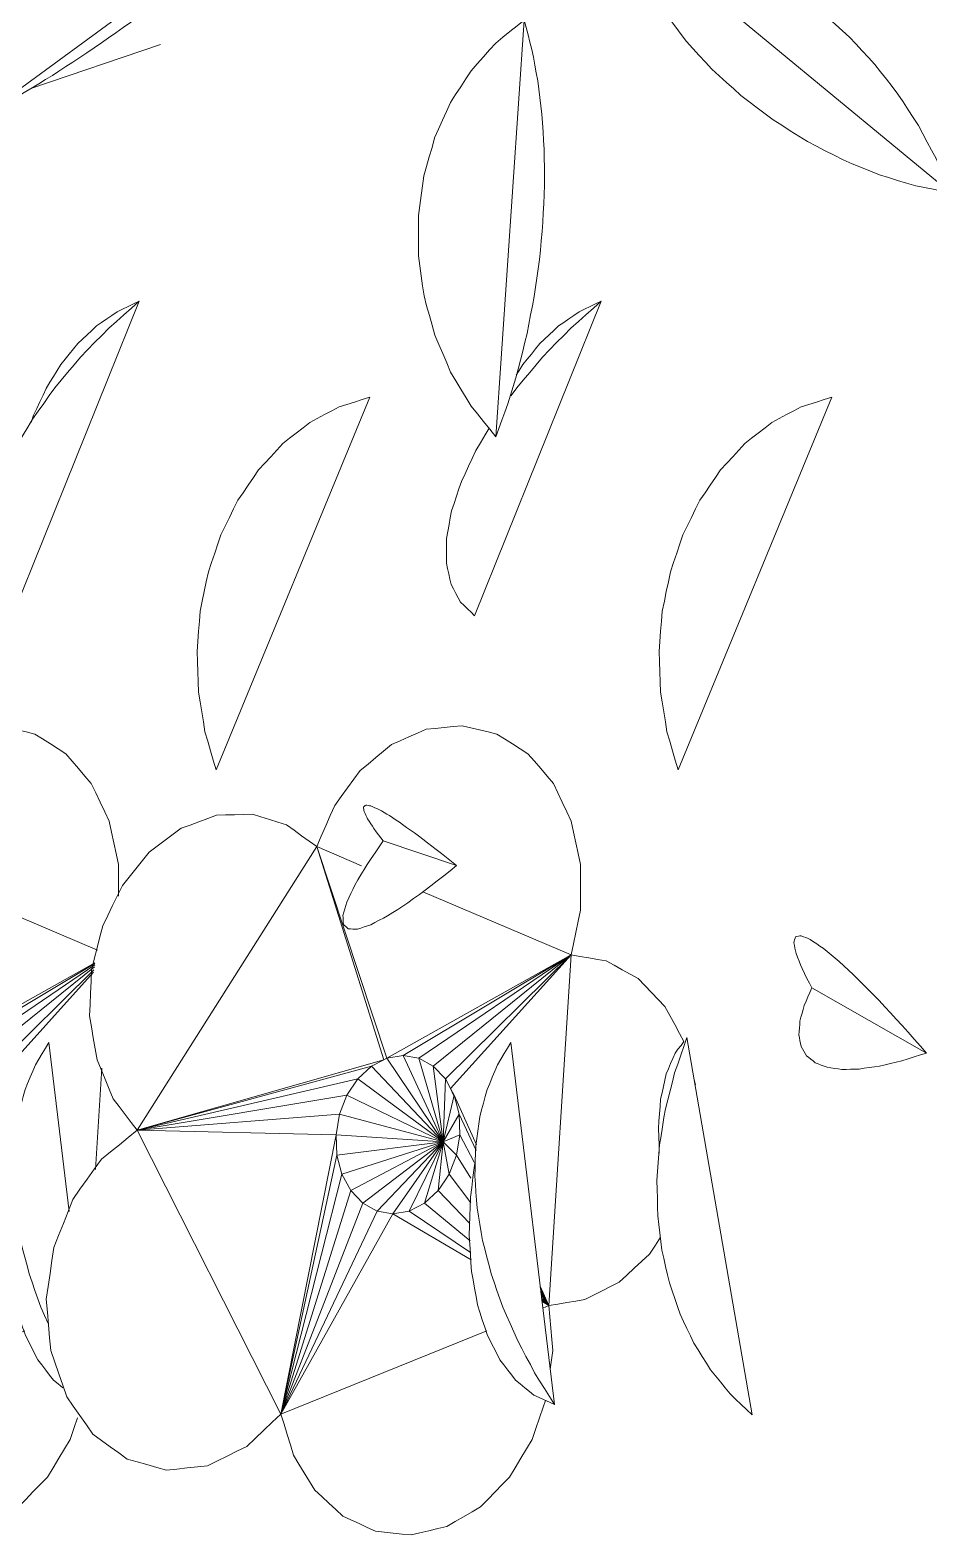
# Model space of a CAD drawing. Header units: metres. Extents: x 10.2 to 20.8, y -0.2 to 6.6.
# Drawn here: x 14.7625 to 14.8818, y 0.2249 to 0.4246 of the extents above; entities that cross this region are included whole.
import ezdxf

# ---------------------------------------------------------------- set-up
doc = ezdxf.new("R2010")
doc.units = ezdxf.units.M
doc.layers.add('Importações nas famílias', color=250, linetype='Continuous', lineweight=5)
doc.layers.add('Vegetação', color=7, linetype='Continuous', lineweight=5)

# ---------------------------------------------------------------- blocks, each defined once
blk = doc.blocks.new('Planta_pergolado_12200 - plantas pergolado_skp_Component_12-V2782-Corte 3')
at = {"layer": 'Importações nas famílias'}
blk.add_line((14.88471, 0.40305), (14.84239, 0.43802), dxfattribs=at)
at = {"layer": 'Importações nas famílias', "flags": 128}
for points in [[(14.84239, 0.43802), (14.84259, 0.43713), (14.84278, 0.43623), (14.84297, 0.43534), (14.84317, 0.43445)], [(14.84676, 0.43734), (14.84567, 0.43751), (14.84458, 0.43768), (14.84349, 0.43785), (14.84239, 0.43802)], [(14.85112, 0.43618), (14.85003, 0.43647), (14.84894, 0.43676), (14.84785, 0.43705), (14.84676, 0.43734)], [(14.85544, 0.43455), (14.85436, 0.43496), (14.85328, 0.43537), (14.8522, 0.43577), (14.85112, 0.43618)], [(14.84317, 0.43445), (14.84354, 0.43352), (14.84391, 0.43258), (14.84429, 0.43165), (14.84466, 0.43072)], [(14.85965, 0.43246), (14.8586, 0.43298), (14.85755, 0.4335), (14.85649, 0.43403), (14.85544, 0.43455)], [(14.86373, 0.42994), (14.86271, 0.43057), (14.86169, 0.4312), (14.86067, 0.43183), (14.85965, 0.43246)], [(14.84466, 0.43072), (14.8452, 0.42977), (14.84575, 0.42882), (14.84629, 0.42787), (14.84683, 0.42691)], [(14.86761, 0.42701), (14.86664, 0.42774), (14.86567, 0.42847), (14.8647, 0.42921), (14.86373, 0.42994)], [(14.84683, 0.42691), (14.84753, 0.42597), (14.84824, 0.42502), (14.84894, 0.42407), (14.84964, 0.42313)], [(14.87126, 0.42371), (14.87035, 0.42454), (14.86943, 0.42536), (14.86852, 0.42619), (14.86761, 0.42701)], [(14.87463, 0.42008), (14.87379, 0.42099), (14.87295, 0.4219), (14.8721, 0.42281), (14.87126, 0.42371)], [(14.84964, 0.42313), (14.85048, 0.4222), (14.85133, 0.42128), (14.85217, 0.42036), (14.85302, 0.41944)], [(14.85302, 0.41944), (14.85398, 0.41857), (14.85495, 0.4177), (14.85591, 0.41682), (14.85688, 0.41595)], [(14.8777, 0.41615), (14.87693, 0.41713), (14.87617, 0.41812), (14.8754, 0.4191), (14.87463, 0.42008)], [(14.85688, 0.41595), (14.85794, 0.41514), (14.85901, 0.41434), (14.86007, 0.41353), (14.86114, 0.41273)], [(14.88042, 0.41197), (14.87974, 0.41302), (14.87906, 0.41406), (14.87838, 0.41511), (14.8777, 0.41615)], [(14.86114, 0.41273), (14.86228, 0.41201), (14.86342, 0.41129), (14.86456, 0.41058), (14.8657, 0.40986)], [(14.88276, 0.40759), (14.88218, 0.40869), (14.88159, 0.40978), (14.88101, 0.41088), (14.88042, 0.41197)], [(14.8657, 0.40986), (14.86688, 0.40924), (14.86807, 0.40863), (14.86926, 0.40802), (14.87044, 0.4074)], [(14.88471, 0.40305), (14.88422, 0.40419), (14.88374, 0.40532), (14.88325, 0.40646), (14.88276, 0.40759)], [(14.87044, 0.4074), (14.87165, 0.40691), (14.87286, 0.40641), (14.87406, 0.40592), (14.87527, 0.40542)], [(14.87527, 0.40542), (14.87647, 0.40506), (14.87767, 0.40469), (14.87886, 0.40433), (14.88006, 0.40396)], [(14.88006, 0.40396), (14.88122, 0.40373), (14.88239, 0.40351), (14.88355, 0.40328), (14.88471, 0.40305)]]:
    blk.add_lwpolyline(points, dxfattribs=at)
blk = doc.blocks.new('Planta_pergolado_12200 - plantas pergolado_skp_Component_12-V2783-Corte 3')
at = {"layer": 'Importações nas famílias'}
blk.add_line((14.82437, 0.37067), (14.82811, 0.42596), dxfattribs=at)
at = {"layer": 'Importações nas famílias', "flags": 128}
for points in [[(14.82811, 0.42596), (14.82716, 0.4252), (14.82622, 0.42444), (14.82528, 0.42368), (14.82434, 0.42292)], [(14.82913, 0.42208), (14.82887, 0.42305), (14.82862, 0.42402), (14.82836, 0.42499), (14.82811, 0.42596)], [(14.82434, 0.42292), (14.82352, 0.422), (14.8227, 0.42108), (14.82188, 0.42016), (14.82106, 0.41924)], [(14.82992, 0.41791), (14.82972, 0.41895), (14.82952, 0.41999), (14.82933, 0.42104), (14.82913, 0.42208)], [(14.82106, 0.41924), (14.82038, 0.41818), (14.8197, 0.41712), (14.81901, 0.41607), (14.81833, 0.41501)], [(14.83047, 0.41347), (14.83033, 0.41458), (14.83019, 0.41569), (14.83006, 0.4168), (14.82992, 0.41791)], [(14.81833, 0.41501), (14.81781, 0.41384), (14.81728, 0.41267), (14.81676, 0.4115), (14.81623, 0.41032)], [(14.83076, 0.40883), (14.83069, 0.40999), (14.83061, 0.41115), (14.83054, 0.41231), (14.83047, 0.41347)], [(14.81623, 0.41032), (14.81588, 0.40907), (14.81552, 0.40781), (14.81516, 0.40655), (14.81481, 0.4053)], [(14.83081, 0.40404), (14.8308, 0.40524), (14.83079, 0.40644), (14.83078, 0.40764), (14.83076, 0.40883)], [(14.81481, 0.4053), (14.81463, 0.40398), (14.81445, 0.40267), (14.81427, 0.40135), (14.81409, 0.40004)], [(14.8306, 0.39914), (14.83065, 0.40037), (14.83071, 0.40159), (14.83076, 0.40282), (14.83081, 0.40404)], [(14.81409, 0.40004), (14.81409, 0.3987), (14.81409, 0.39736), (14.81409, 0.39602), (14.81409, 0.39468)], [(14.83014, 0.3942), (14.83026, 0.39544), (14.83037, 0.39667), (14.83049, 0.39791), (14.8306, 0.39914)], [(14.81409, 0.39468), (14.81427, 0.39335), (14.81445, 0.39201), (14.81463, 0.39068), (14.81482, 0.38935)], [(14.82944, 0.38926), (14.82962, 0.3905), (14.82979, 0.39173), (14.82997, 0.39297), (14.83014, 0.3942)], [(14.81482, 0.38935), (14.81517, 0.38805), (14.81553, 0.38675), (14.81589, 0.38546), (14.81625, 0.38416)], [(14.8285, 0.38439), (14.82873, 0.38561), (14.82897, 0.38683), (14.82921, 0.38804), (14.82944, 0.38926)], [(14.81625, 0.38416), (14.81677, 0.38293), (14.8173, 0.3817), (14.81783, 0.38047), (14.81835, 0.37924)], [(14.82733, 0.37963), (14.82762, 0.38082), (14.82792, 0.38201), (14.82821, 0.3832), (14.8285, 0.38439)], [(14.82595, 0.37504), (14.82629, 0.37619), (14.82664, 0.37733), (14.82699, 0.37848), (14.82733, 0.37963)], [(14.81835, 0.37924), (14.81903, 0.37811), (14.81972, 0.37698), (14.8204, 0.37584), (14.82108, 0.37471)], [(14.82108, 0.37471), (14.8219, 0.3737), (14.82272, 0.37269), (14.82355, 0.37168), (14.82437, 0.37067)], [(14.82437, 0.37067), (14.82476, 0.37176), (14.82516, 0.37286), (14.82555, 0.37395), (14.82595, 0.37504)]]:
    blk.add_lwpolyline(points, dxfattribs=at)
blk = doc.blocks.new('Planta_pergolado_12200 - plantas pergolado_skp_Component_12-V2786-Corte 3')
at = {"layer": 'Importações nas famílias'}
blk.add_line((14.7564, 0.41332), (14.79625, 0.44252), dxfattribs=at)
at = {"layer": 'Importações nas famílias', "flags": 128}
for points in [[(14.77689, 0.44401), (14.77567, 0.44349), (14.77445, 0.44297)], [(14.77445, 0.44297), (14.77333, 0.44227), (14.77221, 0.44158), (14.77109, 0.44088), (14.76996, 0.44019)], [(14.79337, 0.43934), (14.79428, 0.44013), (14.79519, 0.44092), (14.79611, 0.44171)], [(14.76996, 0.44019), (14.76897, 0.43933), (14.76797, 0.43848), (14.76698, 0.43762), (14.76598, 0.43677)], [(14.78958, 0.43618), (14.79053, 0.43697), (14.79147, 0.43776), (14.79242, 0.43855), (14.79337, 0.43934)], [(14.76598, 0.43677), (14.76514, 0.43577), (14.76429, 0.43478), (14.76345, 0.43378), (14.7626, 0.43279)], [(14.7857, 0.43306), (14.78667, 0.43384), (14.78764, 0.43462), (14.78861, 0.4354), (14.78958, 0.43618)], [(14.7626, 0.43279), (14.76193, 0.43168), (14.76125, 0.43057), (14.76057, 0.42946), (14.7599, 0.42835)], [(14.78176, 0.43001), (14.78275, 0.43077), (14.78373, 0.43154), (14.78471, 0.4323), (14.7857, 0.43306)], [(14.77782, 0.42707), (14.77881, 0.4278), (14.77979, 0.42854), (14.78078, 0.42927), (14.78176, 0.43001)], [(14.7599, 0.42835), (14.75941, 0.42715), (14.75892, 0.42595), (14.75843, 0.42474), (14.75793, 0.42354)], [(14.77391, 0.42426), (14.77489, 0.42496), (14.77587, 0.42566), (14.77684, 0.42636), (14.77782, 0.42707)], [(14.75793, 0.42354), (14.75764, 0.42228), (14.75735, 0.42102), (14.75705, 0.41976), (14.75676, 0.41849)], [(14.77009, 0.42162), (14.77104, 0.42228), (14.772, 0.42294), (14.77296, 0.4236), (14.77391, 0.42426)], [(14.76638, 0.41918), (14.76731, 0.41979), (14.76823, 0.4204), (14.76916, 0.42101), (14.77009, 0.42162)], [(14.75676, 0.41849), (14.75667, 0.4172), (14.75658, 0.41591), (14.75649, 0.41461), (14.7564, 0.41332)], [(14.76284, 0.41697), (14.76372, 0.41752), (14.76461, 0.41808), (14.7655, 0.41863), (14.76638, 0.41918)], [(14.7595, 0.41501), (14.76033, 0.4155), (14.76117, 0.41599), (14.762, 0.41648), (14.76284, 0.41697)], [(14.7564, 0.41332), (14.75717, 0.41374), (14.75795, 0.41416), (14.75872, 0.41459), (14.7595, 0.41501)]]:
    blk.add_lwpolyline(points, dxfattribs=at)
blk = doc.blocks.new('Planta_pergolado_12200 - plantas pergolado_skp_Component_16-V2788-Corte 3')
for name in ['Planta_pergolado_12200 - plantas pergolado_skp_Component_12-V2786-Corte 3', 'Planta_pergolado_12200 - plantas pergolado_skp_Component_12-V2782-Corte 3', 'Planta_pergolado_12200 - plantas pergolado_skp_Component_12-V2783-Corte 3']:
    blk.add_blockref(name, (0, 0))
blk = doc.blocks.new('Planta_pergolado_12200 - plantas pergolado_skp_Component_12-V2789-Corte 3')
at = {"layer": 'Importações nas famílias'}
blk.add_line((14.86893, 0.37591), (14.84853, 0.32646), dxfattribs=at)
at = {"layer": 'Importações nas famílias', "flags": 128}
for points in [[(14.86485, 0.37463), (14.86587, 0.37495), (14.86689, 0.37527), (14.86791, 0.37559), (14.86893, 0.37591)], [(14.86098, 0.37256), (14.86195, 0.37308), (14.86292, 0.3736), (14.86388, 0.37411), (14.86485, 0.37463)], [(14.85739, 0.36976), (14.85829, 0.37046), (14.85918, 0.37116), (14.86008, 0.37186), (14.86098, 0.37256)], [(14.85418, 0.36629), (14.85499, 0.36716), (14.85579, 0.36802), (14.85659, 0.36889), (14.85739, 0.36976)], [(14.85143, 0.36223), (14.85211, 0.36324), (14.8528, 0.36426), (14.85349, 0.36527), (14.85418, 0.36629)], [(14.84918, 0.35767), (14.84974, 0.35881), (14.8503, 0.35995), (14.85086, 0.36109), (14.85143, 0.36223)], [(14.84751, 0.35274), (14.84793, 0.35397), (14.84835, 0.35521), (14.84876, 0.35644), (14.84918, 0.35767)], [(14.84644, 0.34753), (14.84671, 0.34883), (14.84697, 0.35013), (14.84724, 0.35143), (14.84751, 0.35274)], [(14.84601, 0.34217), (14.84612, 0.34351), (14.84622, 0.34485), (14.84633, 0.34619), (14.84644, 0.34753)], [(14.84622, 0.33679), (14.84616, 0.33813), (14.84611, 0.33948), (14.84606, 0.34082), (14.84601, 0.34217)], [(14.84706, 0.33151), (14.84685, 0.33283), (14.84664, 0.33415), (14.84643, 0.33547), (14.84622, 0.33679)], [(14.84853, 0.32646), (14.84816, 0.32773), (14.84779, 0.32899), (14.84743, 0.33025), (14.84706, 0.33151)]]:
    blk.add_lwpolyline(points, dxfattribs=at)
blk = doc.blocks.new('Planta_pergolado_12200 - plantas pergolado_skp_Component_12-V2790-Corte 3')
at = {"layer": 'Importações nas famílias'}
blk.add_line((14.83832, 0.38864), (14.82153, 0.34692), dxfattribs=at)
at = {"layer": 'Importações nas famílias', "flags": 128}
for points in [[(14.8343, 0.38509), (14.83531, 0.38597), (14.83631, 0.38686), (14.83732, 0.38775), (14.83832, 0.38864)], [(14.83832, 0.38864), (14.83759, 0.38829), (14.83686, 0.38795), (14.83613, 0.3876), (14.8354, 0.38725)], [(14.8354, 0.38725), (14.83471, 0.38678), (14.83403, 0.38631), (14.83335, 0.38585), (14.83267, 0.38538)], [(14.83267, 0.38538), (14.83205, 0.38479), (14.83142, 0.38421), (14.8308, 0.38362), (14.83018, 0.38304)], [(14.83055, 0.38123), (14.83148, 0.3822), (14.83242, 0.38316), (14.83336, 0.38412), (14.8343, 0.38509)], [(14.83018, 0.38304), (14.82962, 0.38235), (14.82906, 0.38165), (14.8285, 0.38096), (14.82794, 0.38027)], [(14.82794, 0.38027), (14.82745, 0.37947), (14.82705, 0.37883)], [(14.82714, 0.37717), (14.82799, 0.37819), (14.82884, 0.3792), (14.82969, 0.38022), (14.83055, 0.38123)], [(14.82636, 0.37608), (14.8264, 0.37613), (14.82714, 0.37717)], [(14.8217, 0.36883), (14.82232, 0.36987), (14.82293, 0.37092), (14.82345, 0.3718)], [(14.81978, 0.36473), (14.82026, 0.36575), (14.82074, 0.36678), (14.82122, 0.3678), (14.8217, 0.36883)], [(14.81848, 0.36082), (14.8188, 0.3618), (14.81913, 0.36277), (14.81946, 0.36375), (14.81978, 0.36473)], [(14.8178, 0.35718), (14.81797, 0.35809), (14.81814, 0.359), (14.81831, 0.35991), (14.81848, 0.36082)], [(14.81778, 0.3539), (14.81778, 0.35472), (14.81779, 0.35554), (14.81779, 0.35636), (14.8178, 0.35718)], [(14.8184, 0.35105), (14.81825, 0.35176), (14.81809, 0.35247), (14.81793, 0.35319), (14.81778, 0.3539)], [(14.81967, 0.34871), (14.81935, 0.34929), (14.81903, 0.34988), (14.81872, 0.35047), (14.8184, 0.35105)], [(14.82153, 0.34692), (14.82107, 0.34737), (14.8206, 0.34782), (14.82013, 0.34826), (14.81967, 0.34871)]]:
    blk.add_lwpolyline(points, dxfattribs=at)
blk = doc.blocks.new('Planta_pergolado_12200 - plantas pergolado_skp_Component_12-V2791-Corte 3')
at = {"layer": 'Importações nas famílias'}
blk.add_line((14.8815, 0.28888), (14.86627, 0.29751), dxfattribs=at)
at = {"layer": 'Importações nas famílias', "flags": 128}
for points in [[(14.86389, 0.30351), (14.86395, 0.30371), (14.864, 0.30391), (14.86406, 0.30411), (14.86412, 0.3043)], [(14.86412, 0.3043), (14.8643, 0.30434), (14.86449, 0.30438), (14.86467, 0.30441), (14.86485, 0.30445)], [(14.86485, 0.30445), (14.86516, 0.30432), (14.86547, 0.30419), (14.86578, 0.30407), (14.86608, 0.30394)], [(14.86608, 0.30394), (14.86651, 0.30365), (14.86693, 0.30337), (14.86735, 0.30308), (14.86778, 0.30279)], [(14.86418, 0.30209), (14.86411, 0.30245), (14.86404, 0.3028), (14.86396, 0.30316), (14.86389, 0.30351)], [(14.86498, 0.30008), (14.86478, 0.30058), (14.86458, 0.30108), (14.86438, 0.30159), (14.86418, 0.30209)], [(14.86778, 0.30279), (14.86831, 0.30235), (14.86884, 0.30191), (14.86937, 0.30147), (14.8699, 0.30103)], [(14.86627, 0.29751), (14.86595, 0.29815), (14.86562, 0.29879), (14.8653, 0.29943), (14.86498, 0.30008)], [(14.8699, 0.30103), (14.87052, 0.30045), (14.87114, 0.29987), (14.87177, 0.29928), (14.87239, 0.2987)], [(14.87239, 0.2987), (14.87309, 0.29799), (14.87379, 0.29728), (14.8745, 0.29656), (14.8752, 0.29585)], [(14.86527, 0.29519), (14.86552, 0.29577), (14.86577, 0.29635), (14.86602, 0.29693), (14.86627, 0.29751)], [(14.8752, 0.29585), (14.87596, 0.29503), (14.87673, 0.2942), (14.87749, 0.29338), (14.87826, 0.29255)], [(14.8647, 0.29311), (14.86484, 0.29363), (14.86499, 0.29415), (14.86513, 0.29467), (14.86527, 0.29519)], [(14.86456, 0.29129), (14.8646, 0.29175), (14.86463, 0.2922), (14.86467, 0.29266), (14.8647, 0.29311)], [(14.87826, 0.29255), (14.87907, 0.29164), (14.87988, 0.29072), (14.88069, 0.2898), (14.8815, 0.28888)], [(14.86486, 0.28975), (14.86478, 0.29014), (14.86471, 0.29052), (14.86464, 0.29091), (14.86456, 0.29129)], [(14.86559, 0.28851), (14.8654, 0.28882), (14.86522, 0.28913), (14.86504, 0.28944), (14.86486, 0.28975)], [(14.86674, 0.28758), (14.86645, 0.28782), (14.86616, 0.28805), (14.86587, 0.28828), (14.86559, 0.28851)], [(14.87823, 0.28785), (14.87748, 0.28767), (14.87674, 0.2875), (14.87599, 0.28732), (14.87525, 0.28714)], [(14.8815, 0.28888), (14.88068, 0.28863), (14.87987, 0.28837), (14.87905, 0.28811), (14.87823, 0.28785)], [(14.8683, 0.28698), (14.86791, 0.28713), (14.86752, 0.28728), (14.86713, 0.28743), (14.86674, 0.28758)], [(14.87025, 0.2867), (14.86976, 0.28677), (14.86927, 0.28684), (14.86879, 0.28691), (14.8683, 0.28698)], [(14.87258, 0.28675), (14.87199, 0.28674), (14.87141, 0.28673), (14.87083, 0.28671), (14.87025, 0.2867)], [(14.87525, 0.28714), (14.87458, 0.28704), (14.87391, 0.28695), (14.87324, 0.28685), (14.87258, 0.28675)]]:
    blk.add_lwpolyline(points, dxfattribs=at)
blk = doc.blocks.new('Planta_pergolado_12200 - plantas pergolado_skp_Component_12-V2792-Corte 3')
at = {"layer": 'Importações nas famílias'}
blk.add_line((14.83213, 0.24225), (14.82633, 0.29029), dxfattribs=at)
at = {"layer": 'Importações nas famílias', "flags": 128}
for points in [[(14.82456, 0.28732), (14.825, 0.28806), (14.82544, 0.2888), (14.82589, 0.28954), (14.82633, 0.29029)], [(14.82319, 0.28402), (14.82353, 0.28485), (14.82387, 0.28567), (14.82422, 0.28649), (14.82456, 0.28732)], [(14.82222, 0.28043), (14.82246, 0.28133), (14.82271, 0.28223), (14.82295, 0.28312), (14.82319, 0.28402)], [(14.82168, 0.27659), (14.82181, 0.27755), (14.82195, 0.27851), (14.82209, 0.27947), (14.82222, 0.28043)], [(14.82156, 0.27254), (14.82159, 0.27355), (14.82162, 0.27456), (14.82165, 0.27558), (14.82168, 0.27659)], [(14.82159, 0.27456), (14.82148, 0.27366), (14.82131, 0.27236), (14.82115, 0.27105), (14.82098, 0.26975)], [(14.82186, 0.26832), (14.82178, 0.26937), (14.82171, 0.27043), (14.82163, 0.27148), (14.82156, 0.27254)], [(14.82098, 0.26975), (14.82094, 0.26848), (14.8209, 0.26721), (14.82085, 0.26595), (14.82081, 0.26468)], [(14.82259, 0.26399), (14.82241, 0.26507), (14.82222, 0.26615), (14.82204, 0.26724), (14.82186, 0.26832)], [(14.82081, 0.26468), (14.82089, 0.26348), (14.82097, 0.26228), (14.82105, 0.26108), (14.82113, 0.25988)], [(14.82373, 0.25958), (14.82345, 0.26068), (14.82316, 0.26178), (14.82287, 0.26288), (14.82259, 0.26399)], [(14.82113, 0.25988), (14.82133, 0.25877), (14.82152, 0.25767), (14.82172, 0.25656), (14.82192, 0.25546)], [(14.82528, 0.25516), (14.82489, 0.25626), (14.8245, 0.25737), (14.82412, 0.25847), (14.82373, 0.25958)], [(14.82192, 0.25546), (14.82224, 0.25447), (14.82255, 0.25349), (14.82287, 0.2525), (14.82319, 0.25152)], [(14.82721, 0.25076), (14.82672, 0.25186), (14.82624, 0.25296), (14.82576, 0.25406), (14.82528, 0.25516)], [(14.82319, 0.25152), (14.82361, 0.25068), (14.82403, 0.24984), (14.82446, 0.249), (14.82488, 0.24816)], [(14.8295, 0.24644), (14.82893, 0.24752), (14.82835, 0.2486), (14.82778, 0.24968), (14.82721, 0.25076)], [(14.82488, 0.24816), (14.8254, 0.24748), (14.82593, 0.24681), (14.82645, 0.24613), (14.82697, 0.24545)], [(14.83213, 0.24225), (14.83147, 0.24329), (14.83082, 0.24434), (14.83016, 0.24539), (14.8295, 0.24644)], [(14.82697, 0.24545), (14.82758, 0.24496), (14.82819, 0.24446), (14.8288, 0.24396), (14.82941, 0.24347)], [(14.82941, 0.24347), (14.83009, 0.24316), (14.83077, 0.24286), (14.83145, 0.24255), (14.83213, 0.24225)]]:
    blk.add_lwpolyline(points, dxfattribs=at)
blk = doc.blocks.new('Planta_pergolado_12200 - plantas pergolado_skp_Component_12-V2793-Corte 3')
at = {"layer": 'Importações nas famílias'}
blk.add_line((14.85835, 0.24086), (14.8497, 0.29093), dxfattribs=at)
at = {"layer": 'Importações nas famílias', "flags": 128}
for points in [[(14.84807, 0.28625), (14.84848, 0.28742), (14.84889, 0.28859), (14.8493, 0.28976), (14.8497, 0.29093)], [(14.84931, 0.29041), (14.84892, 0.28989), (14.84852, 0.28937), (14.84813, 0.28886)], [(14.84813, 0.28886), (14.84783, 0.28817), (14.84754, 0.28748), (14.84725, 0.2868), (14.84695, 0.28611)], [(14.84695, 0.28611), (14.84677, 0.28527), (14.84658, 0.28443), (14.8464, 0.28359), (14.84621, 0.28274)], [(14.84686, 0.28149), (14.84716, 0.28268), (14.84746, 0.28387), (14.84777, 0.28506), (14.84807, 0.28625)], [(14.84621, 0.28274), (14.84614, 0.28177), (14.84606, 0.28079), (14.84599, 0.27982), (14.84592, 0.27884)], [(14.84607, 0.27671), (14.84627, 0.27791), (14.84646, 0.2791), (14.84666, 0.2803), (14.84686, 0.28149)], [(14.84592, 0.27884), (14.84596, 0.27776), (14.846, 0.27667), (14.84604, 0.27558)], [(14.84573, 0.27195), (14.84582, 0.27314), (14.8459, 0.27433), (14.84599, 0.27552), (14.84607, 0.27671)], [(14.84584, 0.26727), (14.84581, 0.26844), (14.84579, 0.26961), (14.84576, 0.27078), (14.84573, 0.27195)], [(14.84639, 0.26273), (14.84625, 0.26386), (14.84612, 0.265), (14.84598, 0.26614), (14.84584, 0.26727)], [(14.84738, 0.25836), (14.84713, 0.25945), (14.84688, 0.26054), (14.84664, 0.26164), (14.84639, 0.26273)], [(14.8488, 0.25423), (14.84844, 0.25526), (14.84809, 0.25629), (14.84773, 0.25733), (14.84738, 0.25836)], [(14.85062, 0.25037), (14.85017, 0.25133), (14.84971, 0.2523), (14.84925, 0.25326), (14.8488, 0.25423)], [(14.85284, 0.24683), (14.85229, 0.24771), (14.85173, 0.2486), (14.85118, 0.24948), (14.85062, 0.25037)], [(14.85543, 0.24364), (14.85478, 0.24444), (14.85414, 0.24524), (14.85349, 0.24603), (14.85284, 0.24683)], [(14.85835, 0.24086), (14.85762, 0.24155), (14.85689, 0.24225), (14.85616, 0.24295), (14.85543, 0.24364)]]:
    blk.add_lwpolyline(points, dxfattribs=at)
blk = doc.blocks.new('Planta_pergolado_12200 - plantas pergolado_skp_Component_12-V2794-Corte 3')
at = {"layer": 'Importações nas famílias'}
blk.add_line((14.81911, 0.31376), (14.80939, 0.31703), dxfattribs=at)
at = {"layer": 'Importações nas famílias', "flags": 128}
for points in [[(14.80708, 0.32179), (14.80701, 0.32172), (14.80694, 0.32166), (14.80686, 0.3216), (14.80679, 0.32154)], [(14.80776, 0.32168), (14.80759, 0.3217), (14.80742, 0.32173), (14.80725, 0.32176), (14.80708, 0.32179)], [(14.80882, 0.32121), (14.80855, 0.32132), (14.80829, 0.32144), (14.80803, 0.32156), (14.80776, 0.32168)], [(14.80679, 0.32154), (14.80681, 0.32138), (14.80683, 0.32123), (14.80685, 0.32108), (14.80687, 0.32093)], [(14.80687, 0.32093), (14.80699, 0.32068), (14.8071, 0.32044), (14.80722, 0.3202), (14.80734, 0.31996)], [(14.80734, 0.31996), (14.80755, 0.31964), (14.80776, 0.31931), (14.80797, 0.31898), (14.80818, 0.31866)], [(14.81023, 0.32038), (14.80987, 0.32059), (14.80952, 0.32079), (14.80917, 0.321), (14.80882, 0.32121)], [(14.81198, 0.31921), (14.81155, 0.3195), (14.81111, 0.31979), (14.81067, 0.32009), (14.81023, 0.32038)], [(14.80818, 0.31866), (14.80848, 0.31825), (14.80878, 0.31784), (14.80909, 0.31744), (14.80939, 0.31703)], [(14.81407, 0.3177), (14.81355, 0.31808), (14.81303, 0.31845), (14.81251, 0.31883), (14.81198, 0.31921)], [(14.81645, 0.31588), (14.81586, 0.31633), (14.81526, 0.31679), (14.81466, 0.31725), (14.81407, 0.3177)], [(14.80939, 0.31703), (14.80886, 0.31625), (14.80833, 0.31546), (14.80779, 0.31468), (14.80726, 0.3139)], [(14.81911, 0.31376), (14.81845, 0.31429), (14.81778, 0.31482), (14.81712, 0.31535), (14.81645, 0.31588)], [(14.80726, 0.3139), (14.80686, 0.31322), (14.80645, 0.31254), (14.80604, 0.31185), (14.80564, 0.31117)], [(14.81574, 0.31105), (14.81658, 0.31173), (14.81743, 0.31241), (14.81827, 0.31308), (14.81911, 0.31376)], [(14.80564, 0.31117), (14.80537, 0.3106), (14.8051, 0.31004), (14.80483, 0.30947), (14.80456, 0.3089)], [(14.81267, 0.30881), (14.81344, 0.30937), (14.81421, 0.30993), (14.81497, 0.31049), (14.81574, 0.31105)], [(14.80456, 0.3089), (14.80443, 0.30847), (14.8043, 0.30803), (14.80418, 0.30759), (14.80405, 0.30715)], [(14.80998, 0.30708), (14.81066, 0.30751), (14.81133, 0.30794), (14.812, 0.30838), (14.81267, 0.30881)], [(14.80405, 0.30715), (14.80407, 0.30685), (14.80408, 0.30655), (14.8041, 0.30625), (14.80412, 0.30595)], [(14.80412, 0.30595), (14.80428, 0.3058), (14.80445, 0.30565), (14.80461, 0.30549), (14.80477, 0.30534)], [(14.80599, 0.30533), (14.80642, 0.30547), (14.80686, 0.30562), (14.8073, 0.30577), (14.80774, 0.30591)], [(14.80774, 0.30591), (14.8083, 0.3062), (14.80886, 0.3065), (14.80942, 0.30679), (14.80998, 0.30708)], [(14.80477, 0.30534), (14.80508, 0.30534), (14.80538, 0.30533), (14.80568, 0.30533), (14.80599, 0.30533)]]:
    blk.add_lwpolyline(points, dxfattribs=at)
blk = doc.blocks.new('Planta_pergolado_12200 - plantas pergolado_skp_Component_17-V2795-Corte 3')
at = {"layer": 'Importações nas famílias'}
for p, q in [((14.77677, 0.27862), (14.80058, 0.31627)), ((14.80058, 0.31627), (14.80651, 0.31374)), ((14.80988, 0.28818), (14.80058, 0.31627)), ((14.80058, 0.31627), (14.80947, 0.28797)), ((14.81465, 0.31027), (14.83434, 0.30189)), ((14.83434, 0.30189), (14.80988, 0.28818)), ((14.83434, 0.30189), (14.81203, 0.28854)), ((14.81413, 0.28818), (14.83434, 0.30189)), ((14.81605, 0.28713), (14.83434, 0.30189)), ((14.81765, 0.28546), (14.83434, 0.30189)), ((14.81835, 0.28416), (14.83434, 0.30189)), ((14.8314, 0.25535), (14.83434, 0.30189)), ((14.80947, 0.28797), (14.77677, 0.27862)), ((14.80947, 0.28797), (14.80783, 0.28713)), ((14.80988, 0.28818), (14.80947, 0.28797)), ((14.81203, 0.28854), (14.80988, 0.28818)), ((14.81734, 0.27708), (14.80988, 0.28818)), ((14.81734, 0.27708), (14.81203, 0.28854)), ((14.81413, 0.28818), (14.81203, 0.28854)), ((14.81734, 0.27708), (14.81413, 0.28818)), ((14.81605, 0.28713), (14.81413, 0.28818)), ((14.80783, 0.28713), (14.77677, 0.27862)), ((14.80783, 0.28713), (14.80602, 0.28546)), ((14.81734, 0.27708), (14.80783, 0.28713)), ((14.81734, 0.27708), (14.81605, 0.28713)), ((14.81765, 0.28546), (14.81605, 0.28713)), ((14.80602, 0.28546), (14.77677, 0.27862)), ((14.80602, 0.28546), (14.80458, 0.28329)), ((14.81734, 0.27708), (14.80602, 0.28546)), ((14.81734, 0.27708), (14.81765, 0.28546)), ((14.81835, 0.28416), (14.81765, 0.28546)), ((14.81882, 0.28329), (14.81835, 0.28416)), ((14.81879, 0.28318), (14.81835, 0.28416)), ((14.85085, 0.28464), (14.85067, 0.28534)), ((14.80458, 0.28329), (14.77677, 0.27862)), ((14.80458, 0.28329), (14.8036, 0.28076)), ((14.81734, 0.27708), (14.80458, 0.28329)), ((14.81882, 0.28329), (14.81734, 0.27708)), ((14.81948, 0.28076), (14.81882, 0.28329)), ((14.82179, 0.27669), (14.81882, 0.28329)), ((14.8036, 0.28076), (14.77677, 0.27862)), ((14.8036, 0.28076), (14.80315, 0.27804)), ((14.81734, 0.27708), (14.8036, 0.28076)), ((14.81734, 0.27708), (14.81948, 0.28076)), ((14.81959, 0.27804), (14.81948, 0.28076)), ((14.82173, 0.27595), (14.81948, 0.28076)), ((14.77677, 0.27862), (14.79582, 0.24097)), ((14.80315, 0.27804), (14.77677, 0.27862)), ((14.79582, 0.24097), (14.80315, 0.27804)), ((14.80326, 0.27533), (14.80315, 0.27804)), ((14.81734, 0.27708), (14.80315, 0.27804)), ((14.81959, 0.27804), (14.81734, 0.27708)), ((14.81913, 0.27533), (14.81959, 0.27804)), ((14.82149, 0.27439), (14.81959, 0.27804)), ((14.81734, 0.27708), (14.80326, 0.27533)), ((14.81734, 0.27708), (14.80392, 0.2728)), ((14.81734, 0.27708), (14.80509, 0.27062)), ((14.81734, 0.27708), (14.80668, 0.26896)), ((14.8086, 0.26791), (14.81734, 0.27708)), ((14.81734, 0.27708), (14.8107, 0.26755)), ((14.81734, 0.27708), (14.81285, 0.26791)), ((14.81734, 0.27708), (14.8149, 0.26896)), ((14.81671, 0.27062), (14.81734, 0.27708)), ((14.81734, 0.27708), (14.81815, 0.2728)), ((14.81913, 0.27533), (14.81734, 0.27708)), ((14.80326, 0.27533), (14.79582, 0.24097)), ((14.80392, 0.2728), (14.80326, 0.27533)), ((14.81815, 0.2728), (14.81913, 0.27533)), ((14.82101, 0.27227), (14.81913, 0.27533)), ((14.80392, 0.2728), (14.79582, 0.24097)), ((14.80509, 0.27062), (14.80392, 0.2728)), ((14.81671, 0.27062), (14.81758, 0.27193)), ((14.81758, 0.27193), (14.81815, 0.2728)), ((14.82104, 0.26899), (14.81815, 0.2728)), ((14.79582, 0.24097), (14.80509, 0.27062)), ((14.80668, 0.26896), (14.80509, 0.27062)), ((14.8149, 0.26896), (14.81671, 0.27062)), ((14.82091, 0.26626), (14.81671, 0.27062)), ((14.79582, 0.24097), (14.80668, 0.26896)), ((14.8086, 0.26791), (14.79582, 0.24097)), ((14.80821, 0.26812), (14.80668, 0.26896)), ((14.80821, 0.26812), (14.8086, 0.26791)), ((14.8086, 0.26791), (14.8107, 0.26755)), ((14.8107, 0.26755), (14.81285, 0.26791)), ((14.81285, 0.26791), (14.8149, 0.26896)), ((14.82099, 0.2624), (14.81285, 0.26791)), ((14.82094, 0.26397), (14.8149, 0.26896)), ((14.8107, 0.26755), (14.79582, 0.24097)), ((14.8107, 0.26755), (14.82107, 0.26144)), ((14.8314, 0.25535), (14.83024, 0.25793)), ((14.8314, 0.25535), (14.83025, 0.25779)), ((14.8314, 0.25535), (14.83029, 0.25748)), ((14.8314, 0.25535), (14.83034, 0.25708)), ((14.8314, 0.25535), (14.83039, 0.25668)), ((14.8314, 0.25535), (14.83043, 0.25636)), ((14.8314, 0.25535), (14.83045, 0.25613)), ((14.8314, 0.25535), (14.83047, 0.25598)), ((14.83048, 0.25589), (14.8314, 0.25535)), ((14.8314, 0.25535), (14.83059, 0.25502)), ((14.82315, 0.25202), (14.79582, 0.24097))]:
    blk.add_line(p, q, dxfattribs=at)
at = {"layer": 'Importações nas famílias', "flags": 128}
for points in [[(14.8151, 0.33184), (14.81395, 0.33133), (14.8128, 0.33083), (14.81164, 0.33032), (14.81049, 0.32981)], [(14.81988, 0.33232), (14.81868, 0.3322), (14.81749, 0.33208), (14.8163, 0.33196), (14.8151, 0.33184)], [(14.82448, 0.33121), (14.82333, 0.33149), (14.82218, 0.33176), (14.82103, 0.33204), (14.81988, 0.33232)], [(14.81049, 0.32981), (14.80946, 0.32895), (14.80842, 0.32809), (14.80739, 0.32723), (14.80635, 0.32637)], [(14.82861, 0.32859), (14.82758, 0.32925), (14.82655, 0.3299), (14.82552, 0.33056), (14.82448, 0.33121)], [(14.83198, 0.32465), (14.83114, 0.32564), (14.8303, 0.32662), (14.82946, 0.32761), (14.82861, 0.32859)], [(14.80635, 0.32637), (14.80551, 0.32522), (14.80466, 0.32406), (14.80382, 0.32291), (14.80297, 0.32175)], [(14.83436, 0.31964), (14.83377, 0.3209), (14.83317, 0.32215), (14.83258, 0.3234), (14.83198, 0.32465)], [(14.80297, 0.32175), (14.80237, 0.32038), (14.80177, 0.31901), (14.80117, 0.31764), (14.80058, 0.31627)], [(14.78727, 0.32043), (14.78611, 0.32), (14.78494, 0.31957), (14.78377, 0.31913), (14.7826, 0.3187)], [(14.79204, 0.32059), (14.79085, 0.32055), (14.78966, 0.32051), (14.78847, 0.32047), (14.78727, 0.32043)], [(14.79658, 0.31917), (14.79544, 0.31952), (14.79431, 0.31988), (14.79317, 0.32023), (14.79204, 0.32059)], [(14.83559, 0.31392), (14.83528, 0.31535), (14.83497, 0.31678), (14.83467, 0.31821), (14.83436, 0.31964)], [(14.7826, 0.3187), (14.78154, 0.31791), (14.78047, 0.31712), (14.77941, 0.31632), (14.77835, 0.31553)], [(14.80058, 0.31627), (14.79958, 0.31699), (14.79858, 0.31772), (14.79758, 0.31844), (14.79658, 0.31917)], [(14.77835, 0.31553), (14.77746, 0.31443), (14.77657, 0.31333), (14.77568, 0.31222), (14.77479, 0.31112)], [(14.83558, 0.30786), (14.83558, 0.30938), (14.83558, 0.31089), (14.83559, 0.3124), (14.83559, 0.31392)], [(14.77479, 0.31112), (14.77414, 0.30979), (14.77349, 0.30845), (14.77284, 0.30712), (14.77219, 0.30578)], [(14.83434, 0.30189), (14.83465, 0.30338), (14.83496, 0.30488), (14.83527, 0.30637), (14.83558, 0.30786)], [(14.77219, 0.30578), (14.77181, 0.30431), (14.77144, 0.30283), (14.77107, 0.30135), (14.7707, 0.29988)], [(14.839, 0.3011), (14.83784, 0.30129), (14.83667, 0.30149), (14.8355, 0.30169), (14.83434, 0.30189)], [(14.7707, 0.29988), (14.77064, 0.29836), (14.77057, 0.29684), (14.77051, 0.29532), (14.77044, 0.29381)], [(14.84325, 0.29877), (14.84219, 0.29935), (14.84113, 0.29993), (14.84006, 0.30052), (14.839, 0.3011)], [(14.84679, 0.29507), (14.84591, 0.296), (14.84502, 0.29692), (14.84414, 0.29785), (14.84325, 0.29877)], [(14.77044, 0.29381), (14.77069, 0.29235), (14.77093, 0.29089), (14.77118, 0.28944), (14.77143, 0.28798)], [(14.8493, 0.29041), (14.84874, 0.29146), (14.84809, 0.29266), (14.84744, 0.29387), (14.84679, 0.29507)], [(14.77143, 0.28798), (14.77197, 0.28669), (14.77251, 0.28539), (14.77305, 0.2841), (14.77359, 0.2828)], [(14.77359, 0.2828), (14.77438, 0.28176), (14.77518, 0.28071), (14.77598, 0.27967), (14.77677, 0.27862)], [(14.77677, 0.27862), (14.77558, 0.27766), (14.77439, 0.27671), (14.7732, 0.27575), (14.77201, 0.27479)], [(14.77201, 0.27479), (14.77106, 0.27346), (14.77011, 0.27213), (14.76916, 0.27079), (14.76821, 0.26946)], [(14.76821, 0.26946), (14.76759, 0.26786), (14.76696, 0.26627), (14.76633, 0.26467), (14.7657, 0.26308)], [(14.84472, 0.26217), (14.84552, 0.26337), (14.84621, 0.26443)], [(14.7657, 0.26308), (14.76545, 0.26135), (14.7652, 0.25963), (14.76495, 0.25791), (14.7647, 0.25619)], [(14.84071, 0.25847), (14.84171, 0.25939), (14.84271, 0.26032), (14.84371, 0.26124), (14.84472, 0.26217)], [(14.83616, 0.25615), (14.8373, 0.25673), (14.83844, 0.25731), (14.83957, 0.25789), (14.84071, 0.25847)], [(14.7647, 0.25619), (14.76485, 0.25449), (14.76499, 0.25279), (14.76514, 0.25109), (14.76529, 0.24939)], [(14.8314, 0.25535), (14.83259, 0.25555), (14.83378, 0.25575), (14.83497, 0.25595), (14.83616, 0.25615)], [(14.83189, 0.24938), (14.83176, 0.25087), (14.83164, 0.25237), (14.83152, 0.25386), (14.8314, 0.25535)], [(14.76529, 0.24939), (14.76582, 0.24785), (14.76635, 0.24632), (14.76688, 0.24478), (14.76741, 0.24325)], [(14.83157, 0.24686), (14.8317, 0.24787), (14.83189, 0.24938)], [(14.76741, 0.24325), (14.76828, 0.24201), (14.76915, 0.24077), (14.77002, 0.23954), (14.77089, 0.2383)], [(14.82918, 0.2376), (14.82967, 0.23903), (14.83016, 0.24046), (14.83064, 0.24189), (14.83095, 0.24278)], [(14.7913, 0.23666), (14.79243, 0.23774), (14.79356, 0.23882), (14.79469, 0.23989), (14.79582, 0.24097)], [(14.79582, 0.24097), (14.79625, 0.2396), (14.79667, 0.23823), (14.7971, 0.23686), (14.79752, 0.23549)], [(14.77089, 0.2383), (14.77203, 0.23747), (14.77317, 0.23663), (14.7743, 0.2358), (14.77544, 0.23496)], [(14.7861, 0.23411), (14.7874, 0.23475), (14.7887, 0.23539), (14.79, 0.23603), (14.7913, 0.23666)], [(14.82617, 0.23259), (14.82692, 0.23384), (14.82768, 0.2351), (14.82843, 0.23635), (14.82918, 0.2376)], [(14.77544, 0.23496), (14.77674, 0.23461), (14.77805, 0.23425), (14.77935, 0.23389), (14.78065, 0.23353)], [(14.78065, 0.23353), (14.78202, 0.23367), (14.78338, 0.23382), (14.78474, 0.23396), (14.7861, 0.23411)], [(14.79752, 0.23549), (14.79822, 0.23433), (14.79892, 0.23318), (14.79962, 0.23202), (14.80032, 0.23087)], [(14.8223, 0.22865), (14.82327, 0.22963), (14.82424, 0.23062), (14.8252, 0.23161), (14.82617, 0.23259)], [(14.80032, 0.23087), (14.80125, 0.23001), (14.80217, 0.22915), (14.8031, 0.22829), (14.80403, 0.22743)], [(14.81784, 0.22603), (14.81896, 0.22669), (14.82007, 0.22734), (14.82119, 0.22799), (14.8223, 0.22865)], [(14.80403, 0.22743), (14.80512, 0.22692), (14.8062, 0.22642), (14.80729, 0.22591), (14.80838, 0.2254)], [(14.8131, 0.22493), (14.81428, 0.2252), (14.81547, 0.22548), (14.81666, 0.22576), (14.81784, 0.22603)], [(14.80838, 0.2254), (14.80956, 0.22528), (14.81074, 0.22516), (14.81192, 0.22504), (14.8131, 0.22493)]]:
    blk.add_lwpolyline(points, dxfattribs=at)
blk = doc.blocks.new('Planta_pergolado_12200 - plantas pergolado_skp_Component_16-V2796-Corte 3')
for name in ['Planta_pergolado_12200 - plantas pergolado_skp_Component_12-V2790-Corte 3', 'Planta_pergolado_12200 - plantas pergolado_skp_Component_12-V2789-Corte 3', 'Planta_pergolado_12200 - plantas pergolado_skp_Component_17-V2795-Corte 3', 'Planta_pergolado_12200 - plantas pergolado_skp_Component_12-V2794-Corte 3', 'Planta_pergolado_12200 - plantas pergolado_skp_Component_12-V2791-Corte 3', 'Planta_pergolado_12200 - plantas pergolado_skp_Component_12-V2792-Corte 3', 'Planta_pergolado_12200 - plantas pergolado_skp_Component_12-V2793-Corte 3']:
    blk.add_blockref(name, (0, 0))
blk = doc.blocks.new('Planta_pergolado_12200 - plantas pergolado_skp_Component_12-V2810-Corte 3')
at = {"layer": 'Importações nas famílias'}
for p, q in [((14.77701, 0.38864), (14.76023, 0.34692)), ((14.76301, 0.37354), (14.76268, 0.37257))]:
    blk.add_line(p, q, dxfattribs=at)
at = {"layer": 'Importações nas famílias', "flags": 128}
for points in [[(14.77299, 0.38509), (14.774, 0.38597), (14.775, 0.38686), (14.77601, 0.38775), (14.77701, 0.38864)], [(14.77701, 0.38864), (14.77628, 0.38829), (14.77555, 0.38795), (14.77482, 0.3876), (14.77409, 0.38725)], [(14.77409, 0.38725), (14.77341, 0.38678), (14.77272, 0.38631), (14.77204, 0.38585), (14.77136, 0.38538)], [(14.77136, 0.38538), (14.77074, 0.38479), (14.77011, 0.38421), (14.76949, 0.38362), (14.76887, 0.38304)], [(14.76924, 0.38123), (14.77018, 0.3822), (14.77111, 0.38316), (14.77205, 0.38412), (14.77299, 0.38509)], [(14.76887, 0.38304), (14.76831, 0.38235), (14.76775, 0.38165), (14.76719, 0.38096), (14.76663, 0.38027)], [(14.76663, 0.38027), (14.76614, 0.37947), (14.76565, 0.37868), (14.76516, 0.37789), (14.76467, 0.37709)], [(14.76583, 0.37717), (14.76668, 0.37819), (14.76753, 0.3792), (14.76839, 0.38022), (14.76924, 0.38123)], [(14.76286, 0.37301), (14.7636, 0.37405), (14.76435, 0.37509), (14.76509, 0.37613), (14.76583, 0.37717)], [(14.76467, 0.37709), (14.76426, 0.3762), (14.76384, 0.37532), (14.76343, 0.37443), (14.76301, 0.37354)], [(14.76039, 0.36883), (14.76101, 0.36987), (14.76162, 0.37092), (14.76224, 0.37196), (14.76286, 0.37301)], [(14.75848, 0.36473), (14.75895, 0.36575), (14.75943, 0.36678), (14.75991, 0.3678), (14.76039, 0.36883)], [(14.75717, 0.36082), (14.75749, 0.3618), (14.75782, 0.36277), (14.75815, 0.36375), (14.75848, 0.36473)], [(14.75649, 0.35718), (14.75666, 0.35809), (14.75683, 0.359), (14.757, 0.35991), (14.75717, 0.36082)], [(14.75647, 0.3539), (14.75647, 0.35472), (14.75648, 0.35554), (14.75649, 0.35636), (14.75649, 0.35718)], [(14.75709, 0.35105), (14.75694, 0.35176), (14.75678, 0.35247), (14.75662, 0.35319), (14.75647, 0.3539)], [(14.75836, 0.34871), (14.75804, 0.34929), (14.75772, 0.34988), (14.75741, 0.35047), (14.75709, 0.35105)], [(14.76023, 0.34692), (14.75976, 0.34737), (14.75929, 0.34782), (14.75882, 0.34826), (14.75836, 0.34871)]]:
    blk.add_lwpolyline(points, dxfattribs=at)
blk = doc.blocks.new('Planta_pergolado_12200 - plantas pergolado_skp_Component_12-V2811-Corte 3')
at = {"layer": 'Importações nas famílias'}
for p, q in [((14.76773, 0.26785), (14.76502, 0.29029)), ((14.75952, 0.26538), (14.7595, 0.26468))]:
    blk.add_line(p, q, dxfattribs=at)
at = {"layer": 'Importações nas famílias', "flags": 128}
for points in [[(14.76325, 0.28732), (14.76369, 0.28806), (14.76414, 0.2888), (14.76458, 0.28954), (14.76502, 0.29029)], [(14.76188, 0.28402), (14.76222, 0.28485), (14.76257, 0.28567), (14.76291, 0.28649), (14.76325, 0.28732)], [(14.76091, 0.28043), (14.76116, 0.28133), (14.7614, 0.28223), (14.76164, 0.28312), (14.76188, 0.28402)], [(14.76037, 0.27659), (14.7605, 0.27755), (14.76064, 0.27851), (14.76078, 0.27947), (14.76091, 0.28043)], [(14.76025, 0.27269), (14.76028, 0.27355), (14.76031, 0.27456), (14.76034, 0.27558), (14.76037, 0.27659)], [(14.76028, 0.27456), (14.76017, 0.27366), (14.76009, 0.27305)], [(14.76128, 0.26399), (14.7611, 0.26507), (14.76092, 0.26615), (14.76073, 0.26724), (14.76057, 0.2682)], [(14.7595, 0.26468), (14.75958, 0.26348), (14.75966, 0.26228), (14.75974, 0.26108), (14.75982, 0.25988)], [(14.76242, 0.25958), (14.76214, 0.26068), (14.76185, 0.26178), (14.76156, 0.26288), (14.76128, 0.26399)], [(14.75982, 0.25988), (14.76002, 0.25877), (14.76022, 0.25767), (14.76042, 0.25656), (14.76061, 0.25546)], [(14.76397, 0.25516), (14.76358, 0.25626), (14.76319, 0.25737), (14.76281, 0.25847), (14.76242, 0.25958)], [(14.76061, 0.25546), (14.76093, 0.25447), (14.76125, 0.25349), (14.76156, 0.2525), (14.76188, 0.25152)], [(14.76493, 0.25296), (14.76445, 0.25406), (14.76397, 0.25516)], [(14.76188, 0.25152), (14.7623, 0.25068), (14.76272, 0.24984), (14.76315, 0.249), (14.76357, 0.24816)], [(14.76357, 0.24816), (14.7641, 0.24748), (14.76462, 0.24681), (14.76514, 0.24613), (14.76566, 0.24545)], [(14.76566, 0.24545), (14.76627, 0.24496), (14.76688, 0.24446)]]:
    blk.add_lwpolyline(points, dxfattribs=at)
blk = doc.blocks.new('Planta_pergolado_12200 - plantas pergolado_skp_Component_17-V2812-Corte 3')
at = {"layer": 'Importações nas famílias'}
for p, q in [((14.71546, 0.27862), (14.73927, 0.31627)), ((14.73927, 0.31627), (14.7452, 0.31374)), ((14.74857, 0.28818), (14.73927, 0.31627)), ((14.73927, 0.31627), (14.74816, 0.28797)), ((14.75334, 0.31027), (14.77149, 0.30254)), ((14.77115, 0.30084), (14.75196, 0.29008)), ((14.77114, 0.30076), (14.75198, 0.28929)), ((14.75282, 0.28818), (14.77112, 0.30059)), ((14.75474, 0.28713), (14.77108, 0.30032)), ((14.75634, 0.28546), (14.77102, 0.29991)), ((14.75704, 0.28416), (14.77098, 0.29962)), ((14.74816, 0.28797), (14.71546, 0.27862)), ((14.74816, 0.28797), (14.74652, 0.28713)), ((14.74857, 0.28818), (14.74816, 0.28797)), ((14.75093, 0.2895), (14.74857, 0.28818)), ((14.75072, 0.28854), (14.74857, 0.28818)), ((14.74946, 0.28686), (14.74857, 0.28818)), ((14.75282, 0.28818), (14.75201, 0.28832)), ((14.756, 0.27721), (14.75282, 0.28818)), ((14.75474, 0.28713), (14.75282, 0.28818)), ((14.74652, 0.28713), (14.71546, 0.27862)), ((14.74652, 0.28713), (14.74471, 0.28546)), ((14.74809, 0.28548), (14.74652, 0.28713)), ((14.75596, 0.27724), (14.75165, 0.28652)), ((14.75602, 0.2772), (14.75474, 0.28713)), ((14.75634, 0.28546), (14.75474, 0.28713)), ((14.77123, 0.27344), (14.77208, 0.28689)), ((14.74471, 0.28546), (14.71546, 0.27862)), ((14.74471, 0.28546), (14.74327, 0.28329)), ((14.74606, 0.28447), (14.74471, 0.28546)), ((14.75591, 0.27727), (14.75094, 0.28465)), ((14.75604, 0.27719), (14.75634, 0.28546)), ((14.75704, 0.28416), (14.75634, 0.28546)), ((14.75751, 0.28329), (14.75704, 0.28416)), ((14.75748, 0.28318), (14.75704, 0.28416)), ((14.74223, 0.28312), (14.71546, 0.27862)), ((14.7543, 0.27836), (14.74885, 0.2824)), ((14.75577, 0.27736), (14.75002, 0.28343)), ((14.75751, 0.28329), (14.75606, 0.27718)), ((14.75817, 0.28076), (14.75751, 0.28329)), ((14.76048, 0.27669), (14.75751, 0.28329)), ((14.73962, 0.28055), (14.71546, 0.27862)), ((14.75199, 0.27905), (14.74791, 0.28104)), ((14.75608, 0.27716), (14.75817, 0.28076)), ((14.75828, 0.27804), (14.75817, 0.28076)), ((14.76042, 0.27595), (14.75817, 0.28076)), ((14.71546, 0.27862), (14.72103, 0.26762)), ((14.73703, 0.27815), (14.71546, 0.27862)), ((14.75828, 0.27804), (14.75613, 0.27713)), ((14.75793, 0.27597), (14.75828, 0.27804)), ((14.76018, 0.27439), (14.75828, 0.27804)), ((14.72237, 0.26498), (14.72268, 0.26435)), ((14.75963, 0.26397), (14.75893, 0.26456)), ((14.75748, 0.26278), (14.75976, 0.26144)), ((14.75968, 0.2624), (14.75813, 0.26345)), ((14.73451, 0.24097), (14.73942, 0.25669)), ((14.7433, 0.25667), (14.73451, 0.24097)), ((14.73451, 0.24097), (14.7376, 0.25662)), ((14.74193, 0.25661), (14.73451, 0.24097)), ((14.73789, 0.25657), (14.73451, 0.24097)), ((14.73451, 0.24097), (14.74056, 0.25656)), ((14.73846, 0.25648), (14.73451, 0.24097)), ((14.72826, 0.25333), (14.73451, 0.24097)), ((14.76184, 0.25202), (14.73451, 0.24097))]:
    blk.add_line(p, q, dxfattribs=at)
at = {"layer": 'Importações nas famílias', "flags": 128}
for points in [[(14.75379, 0.33184), (14.75264, 0.33133), (14.75149, 0.33083), (14.75033, 0.33032), (14.74918, 0.32981)], [(14.75857, 0.33232), (14.75737, 0.3322), (14.75618, 0.33208), (14.75499, 0.33196), (14.75379, 0.33184)], [(14.76318, 0.33121), (14.76202, 0.33149), (14.76087, 0.33176), (14.75972, 0.33204), (14.75857, 0.33232)], [(14.74918, 0.32981), (14.74815, 0.32895), (14.74711, 0.32809), (14.74608, 0.32723), (14.74504, 0.32637)], [(14.7673, 0.32859), (14.76627, 0.32925), (14.76524, 0.3299), (14.76421, 0.33056), (14.76318, 0.33121)], [(14.77067, 0.32465), (14.76983, 0.32564), (14.76899, 0.32662), (14.76815, 0.32761), (14.7673, 0.32859)], [(14.74504, 0.32637), (14.7442, 0.32522), (14.74335, 0.32406), (14.74251, 0.32291), (14.74166, 0.32175)], [(14.77305, 0.31964), (14.77246, 0.3209), (14.77186, 0.32215), (14.77127, 0.3234), (14.77067, 0.32465)], [(14.74166, 0.32175), (14.74106, 0.32038), (14.74046, 0.31901), (14.73986, 0.31764), (14.73927, 0.31627)], [(14.72596, 0.32043), (14.7248, 0.32), (14.72363, 0.31957), (14.72246, 0.31913), (14.72129, 0.3187)], [(14.73073, 0.32059), (14.72954, 0.32055), (14.72835, 0.32051), (14.72716, 0.32047), (14.72596, 0.32043)], [(14.73527, 0.31917), (14.73413, 0.31952), (14.733, 0.31988), (14.73187, 0.32023), (14.73073, 0.32059)], [(14.77428, 0.31392), (14.77397, 0.31535), (14.77367, 0.31678), (14.77336, 0.31821), (14.77305, 0.31964)], [(14.72129, 0.3187), (14.72023, 0.31791), (14.71917, 0.31712), (14.7181, 0.31632), (14.71704, 0.31553)], [(14.73927, 0.31627), (14.73827, 0.31699), (14.73727, 0.31772), (14.73627, 0.31844), (14.73527, 0.31917)], [(14.71704, 0.31553), (14.71615, 0.31443), (14.71526, 0.31333), (14.71437, 0.31222), (14.71348, 0.31112)], [(14.77427, 0.30969), (14.77427, 0.31089), (14.77428, 0.3124), (14.77428, 0.31392)], [(14.71348, 0.31112), (14.71283, 0.30979), (14.71218, 0.30845), (14.71153, 0.30712), (14.71088, 0.30578)], [(14.71088, 0.30578), (14.71051, 0.30431), (14.71013, 0.30283), (14.70976, 0.30135), (14.70939, 0.29988)], [(14.70939, 0.29988), (14.70933, 0.29836), (14.70926, 0.29684), (14.7092, 0.29532), (14.70913, 0.29381)], [(14.70913, 0.29381), (14.70938, 0.29235), (14.70963, 0.29089), (14.70987, 0.28944), (14.71012, 0.28798)], [(14.71012, 0.28798), (14.71066, 0.28669), (14.7112, 0.28539), (14.71174, 0.2841), (14.71228, 0.2828)], [(14.71228, 0.2828), (14.71307, 0.28176), (14.71387, 0.28071), (14.71467, 0.27967), (14.71546, 0.27862)], [(14.71546, 0.27862), (14.71427, 0.27766), (14.71308, 0.27671), (14.71189, 0.27575), (14.7107, 0.27479)], [(14.7107, 0.27479), (14.70975, 0.27346), (14.7088, 0.27213), (14.70785, 0.27079), (14.7069, 0.26946)], [(14.7069, 0.26946), (14.70628, 0.26786), (14.70565, 0.26627), (14.70502, 0.26467), (14.70439, 0.26308)], [(14.70439, 0.26308), (14.70414, 0.26135), (14.70389, 0.25963)], [(14.70475, 0.24715), (14.70504, 0.24632), (14.70557, 0.24478), (14.7061, 0.24325)], [(14.7061, 0.24325), (14.70697, 0.24201), (14.70784, 0.24077), (14.70871, 0.23954), (14.70959, 0.2383)], [(14.72999, 0.23666), (14.73112, 0.23774), (14.73225, 0.23882), (14.73338, 0.23989), (14.73451, 0.24097)], [(14.73451, 0.24097), (14.73494, 0.2396), (14.73536, 0.23823), (14.73579, 0.23686), (14.73621, 0.23549)], [(14.76787, 0.2376), (14.76836, 0.23903), (14.76885, 0.24046)], [(14.70959, 0.2383), (14.71072, 0.23747), (14.71186, 0.23663), (14.71299, 0.2358), (14.71413, 0.23496)], [(14.72479, 0.23411), (14.72609, 0.23475), (14.72739, 0.23539), (14.72869, 0.23603), (14.72999, 0.23666)], [(14.76486, 0.23259), (14.76561, 0.23384), (14.76637, 0.2351), (14.76712, 0.23635), (14.76787, 0.2376)], [(14.71413, 0.23496), (14.71543, 0.23461), (14.71674, 0.23425), (14.71804, 0.23389), (14.71935, 0.23353)], [(14.71935, 0.23353), (14.72071, 0.23367), (14.72207, 0.23382), (14.72343, 0.23396), (14.72479, 0.23411)], [(14.73621, 0.23549), (14.73691, 0.23433), (14.73761, 0.23318), (14.73831, 0.23202), (14.73901, 0.23087)], [(14.76099, 0.22865), (14.76196, 0.22963), (14.76293, 0.23062), (14.76389, 0.23161), (14.76486, 0.23259)], [(14.73901, 0.23087), (14.73994, 0.23001), (14.74086, 0.22915), (14.74179, 0.22829), (14.74272, 0.22743)], [(14.75654, 0.22603), (14.75765, 0.22669), (14.75876, 0.22734), (14.75988, 0.22799), (14.76099, 0.22865)], [(14.74272, 0.22743), (14.74381, 0.22692), (14.7449, 0.22642), (14.74598, 0.22591), (14.74707, 0.2254)], [(14.75179, 0.22493), (14.75297, 0.2252), (14.75416, 0.22548), (14.75535, 0.22576), (14.75654, 0.22603)], [(14.74707, 0.2254), (14.74825, 0.22528), (14.74943, 0.22516), (14.75061, 0.22504), (14.75179, 0.22493)]]:
    blk.add_lwpolyline(points, dxfattribs=at)
blk = doc.blocks.new('Planta_pergolado_12200 - plantas pergolado_skp_Component_16-V2813-Corte 3')
for name, p in [('Planta_pergolado_12200 - plantas pergolado_skp_Component_12-V2810-Corte 3', (0, 0)), ('Planta_pergolado_12200 - plantas pergolado_skp_Component_12-V2789-Corte 3', (-0.06131, 0)), ('Planta_pergolado_12200 - plantas pergolado_skp_Component_17-V2812-Corte 3', (0, 0)), ('Planta_pergolado_12200 - plantas pergolado_skp_Component_12-V2794-Corte 3', (-0.06131, 0)), ('Planta_pergolado_12200 - plantas pergolado_skp_Component_12-V2811-Corte 3', (0, 0))]:
    blk.add_blockref(name, p)
blk = doc.blocks.new('Planta_pergolado_12200 - plantas pergolado_skp_-V2817-Corte 3')
for name in ['Planta_pergolado_12200 - plantas pergolado_skp_Component_16-V2788-Corte 3', 'Planta_pergolado_12200 - plantas pergolado_skp_Component_16-V2813-Corte 3', 'Planta_pergolado_12200 - plantas pergolado_skp_Component_16-V2796-Corte 3']:
    blk.add_blockref(name, (0, 0))
blk = doc.blocks.new('Planta_pergolado_12200 - plantas pergolado_skp_-V2818-Corte 3')
at = {"layer": 'Importações nas famílias'}
blk.add_line((14.77985, 0.42273), (14.76265, 0.41689), dxfattribs=at)
blk.add_blockref('Planta_pergolado_12200 - plantas pergolado_skp_-V2817-Corte 3', (0, 0))
blk = doc.blocks.new('Planta_pergolado_12200 - plantas pergolado_skp_-V3106-Corte 3')
blk.add_blockref('Planta_pergolado_12200 - plantas pergolado_skp_-V2818-Corte 3', (0, 0))
blk = doc.blocks.new('Planta_pergolado_12200 - Planta_pergolado_12200-V5114-Corte 3')
blk.add_blockref('Planta_pergolado_12200 - plantas pergolado_skp_-V3106-Corte 3', (0, 0))

msp = doc.modelspace()

# ---------------------------------------------------------------- block references
at = {"layer": 'Vegetação', "color": 250}
msp.add_blockref('Planta_pergolado_12200 - Planta_pergolado_12200-V5114-Corte 3', (0, 0), dxfattribs=at)

doc.saveas('drawing.dxf')
